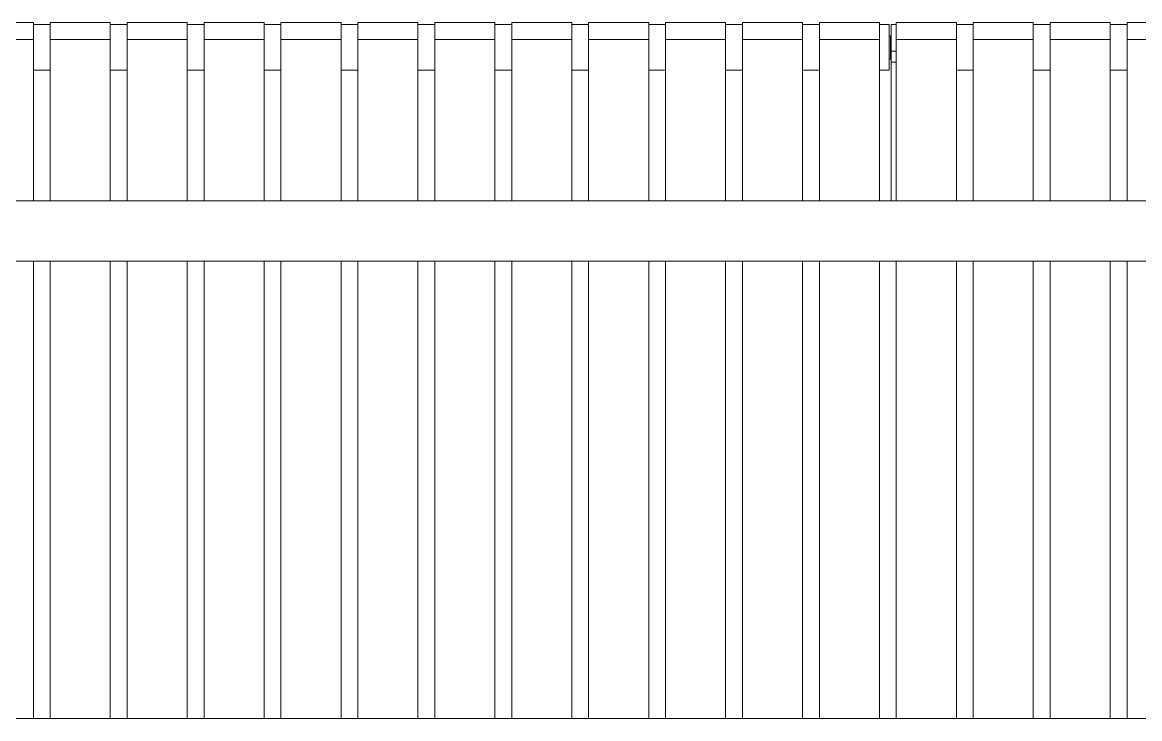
# Model space of a CAD drawing. Header units: millimetres. Extents: x 1761 to 11571, y -2876 to 3504.
# Drawn here: x 3365 to 3448.7, y -207.1 to -154.9 of the extents above; entities that cross this region are included whole.
import ezdxf

# ---------------------------------------------------------------- set-up
doc = ezdxf.new("R2010")
doc.units = ezdxf.units.MM
doc.layers.add('new', color=7, linetype='Continuous')

# ---------------------------------------------------------------- blocks, each defined once
blk = doc.blocks.new('SBJ')
at = {"color": 9, "linetype": 'Continuous', "lineweight": 15}
for p, q in [((174309.26, 76770.78), (174259.26, 76770.78)), ((174309.26, 76770.78), (174309.26, 76756.58)), ((174323.26, 76768.91), (174309.26, 76768.91)), ((174373.26, 76770.78), (174323.26, 76770.78)), ((174323.26, 76770.78), (174323.26, 76756.58)), ((174373.26, 76770.78), (174373.26, 76756.58)), ((174387.26, 76768.91), (174373.26, 76768.91)), ((174437.26, 76770.78), (174387.26, 76770.78)), ((174387.26, 76770.78), (174387.26, 76756.58)), ((174437.26, 76770.78), (174437.26, 76756.58)), ((174451.26, 76768.91), (174437.26, 76768.91)), ((174501.26, 76770.78), (174451.26, 76770.78)), ((174451.26, 76770.78), (174451.26, 76756.58)), ((174501.26, 76770.78), (174501.26, 76756.58)), ((174515.26, 76768.91), (174501.26, 76768.91)), ((174565.26, 76770.78), (174515.26, 76770.78)), ((174515.26, 76770.78), (174515.26, 76756.58)), ((174565.26, 76770.78), (174565.26, 76756.58)), ((174579.26, 76768.91), (174565.26, 76768.91)), ((174629.26, 76770.78), (174579.26, 76770.78)), ((174579.26, 76770.78), (174579.26, 76756.58)), ((174629.26, 76770.78), (174629.26, 76756.58)), ((174643.26, 76768.91), (174629.26, 76768.91)), ((174693.26, 76770.78), (174643.26, 76770.78)), ((174643.26, 76770.78), (174643.26, 76756.58)), ((174693.26, 76770.78), (174693.26, 76756.58)), ((174707.26, 76768.91), (174693.26, 76768.91)), ((174757.26, 76770.78), (174707.26, 76770.78)), ((174707.26, 76770.78), (174707.26, 76756.58)), ((174757.26, 76770.78), (174757.26, 76756.58)), ((174771.26, 76768.91), (174757.26, 76768.91)), ((174821.26, 76770.78), (174771.26, 76770.78)), ((174771.26, 76770.78), (174771.26, 76756.58)), ((174821.26, 76770.78), (174821.26, 76756.58)), ((174835.26, 76768.91), (174821.26, 76768.91)), ((174885.26, 76770.78), (174835.26, 76770.78)), ((174835.26, 76770.78), (174835.26, 76756.58)), ((174885.26, 76770.78), (174885.26, 76756.58)), ((174899.26, 76768.91), (174885.26, 76768.91)), ((174949.26, 76770.78), (174899.26, 76770.78)), ((174899.26, 76770.78), (174899.26, 76756.58)), ((174949.26, 76770.78), (174949.26, 76756.58)), ((174963.26, 76768.91), (174949.26, 76768.91)), ((175013.26, 76770.78), (174963.26, 76770.78)), ((174963.26, 76770.78), (174963.26, 76756.58)), ((175013.26, 76770.78), (175013.26, 76756.58)), ((175021.47, 76768.91), (175013.26, 76768.91)), ((175021.47, 76768.91), (175021.47, 76767.57)), ((175021.47, 76767.57), (175021.47, 76730.91)), ((175027.26, 76768.91), (175022.97, 76768.91)), ((175022.97, 76768.91), (175022.97, 76746.79)), ((175077.26, 76770.78), (175027.26, 76770.78)), ((175027.26, 76770.78), (175027.26, 76756.58)), ((175077.26, 76770.78), (175077.26, 76756.58)), ((175091.26, 76768.91), (175077.26, 76768.91)), ((175091.26, 76768.91), (175077.26, 76768.91)), ((175141.26, 76770.78), (175091.26, 76770.78)), ((175091.26, 76770.78), (175091.26, 76756.58)), ((175141.26, 76770.78), (175141.26, 76756.58)), ((175155.26, 76768.91), (175141.26, 76768.91)), ((175155.26, 76768.91), (175141.26, 76768.91)), ((175205.26, 76770.78), (175155.26, 76770.78)), ((175155.26, 76770.78), (175155.26, 76756.58)), ((175205.26, 76770.78), (175205.26, 76756.58)), ((175219.26, 76768.91), (175205.26, 76768.91)), ((175219.26, 76768.91), (175205.26, 76768.91)), ((175269.26, 76770.78), (175219.26, 76770.78)), ((175219.26, 76770.78), (175219.26, 76756.58)), ((174309.26, 76756.58), (174259.26, 76756.58)), ((174309.26, 76622.11), (174309.26, 76756.58)), ((174373.26, 76756.58), (174323.26, 76756.58)), ((174323.26, 76622.11), (174323.26, 76756.58)), ((174373.26, 76622.11), (174373.26, 76756.58)), ((174437.26, 76756.58), (174387.26, 76756.58)), ((174387.26, 76622.11), (174387.26, 76756.58)), ((174437.26, 76622.11), (174437.26, 76756.58)), ((174501.26, 76756.58), (174451.26, 76756.58)), ((174451.26, 76622.11), (174451.26, 76756.58)), ((174501.26, 76622.11), (174501.26, 76756.58)), ((174565.26, 76756.58), (174515.26, 76756.58)), ((174515.26, 76622.11), (174515.26, 76756.58)), ((174565.26, 76622.11), (174565.26, 76756.58)), ((174629.26, 76756.58), (174579.26, 76756.58)), ((174579.26, 76622.11), (174579.26, 76756.58)), ((174629.26, 76622.11), (174629.26, 76756.58)), ((174693.26, 76756.58), (174643.26, 76756.58)), ((174643.26, 76622.11), (174643.26, 76756.58)), ((174693.26, 76622.11), (174693.26, 76756.58)), ((174757.26, 76756.58), (174707.26, 76756.58)), ((174707.26, 76622.11), (174707.26, 76756.58)), ((174757.26, 76622.11), (174757.26, 76756.58)), ((174821.26, 76756.58), (174771.26, 76756.58)), ((174771.26, 76622.11), (174771.26, 76756.58)), ((174821.26, 76622.11), (174821.26, 76756.58)), ((174885.26, 76756.58), (174835.26, 76756.58)), ((174835.26, 76622.11), (174835.26, 76756.58)), ((174885.26, 76622.11), (174885.26, 76756.58)), ((174949.26, 76756.58), (174899.26, 76756.58)), ((174899.26, 76622.11), (174899.26, 76756.58)), ((174949.26, 76622.11), (174949.26, 76756.58)), ((175013.26, 76756.58), (174963.26, 76756.58)), ((174963.26, 76622.11), (174963.26, 76756.58)), ((175013.26, 76622.11), (175013.26, 76756.58)), ((175022.47, 76759.66), (175021.47, 76759.66)), ((175022.97, 76759.16), (175022.47, 76759.66)), ((175022.47, 76759.66), (175022.47, 76741.88)), ((175077.26, 76756.58), (175027.26, 76756.58)), ((175027.26, 76622.11), (175027.26, 76756.58)), ((175077.26, 76622.11), (175077.26, 76756.58)), ((175141.26, 76756.58), (175091.26, 76756.58)), ((175091.26, 76622.11), (175091.26, 76756.58)), ((175141.26, 76622.11), (175141.26, 76756.58)), ((175205.26, 76756.58), (175155.26, 76756.58)), ((175155.26, 76622.11), (175155.26, 76756.58)), ((175205.26, 76622.11), (175205.26, 76756.58)), ((175269.26, 76756.58), (175219.26, 76756.58)), ((175219.26, 76622.11), (175219.26, 76756.58)), ((175022.97, 76737.75), (175022.97, 76746.79)), ((175022.97, 76746.79), (175027.26, 76746.79)), ((175021.47, 76740.16), (175022.47, 76740.16)), ((175022.47, 76741.88), (175022.47, 76740.16)), ((175022.47, 76740.16), (175022.97, 76740.66)), ((175022.97, 76737.75), (175022.97, 76622.11)), ((175027.26, 76737.75), (175022.97, 76737.75)), ((174309.26, 76730.91), (174323.26, 76730.91)), ((174373.26, 76730.91), (174387.26, 76730.91)), ((174437.26, 76730.91), (174451.26, 76730.91)), ((174501.26, 76730.91), (174515.26, 76730.91)), ((174565.26, 76730.91), (174579.26, 76730.91)), ((174629.26, 76730.91), (174643.26, 76730.91)), ((174693.26, 76730.91), (174707.26, 76730.91)), ((174757.26, 76730.91), (174771.26, 76730.91)), ((174821.26, 76730.91), (174835.26, 76730.91)), ((174885.26, 76730.91), (174899.26, 76730.91)), ((174949.26, 76730.91), (174963.26, 76730.91)), ((175013.26, 76730.91), (175021.47, 76730.91)), ((175077.26, 76730.91), (175091.26, 76730.91)), ((175077.26, 76730.91), (175091.26, 76730.91)), ((175141.26, 76730.91), (175155.26, 76730.91)), ((175141.26, 76730.91), (175155.26, 76730.91)), ((175205.26, 76730.91), (175219.26, 76730.91)), ((175205.26, 76730.91), (175219.26, 76730.91)), ((176145.9, 76622.11), (172868.9, 76622.11)), ((172868.9, 76572.11), (176145.9, 76572.11)), ((174309.26, 76191.16), (174309.26, 76572.11)), ((174323.26, 76191.16), (174323.26, 76572.11)), ((174373.26, 76191.16), (174373.26, 76572.11)), ((174387.26, 76191.16), (174387.26, 76572.11)), ((174437.26, 76191.16), (174437.26, 76572.11)), ((174451.26, 76191.16), (174451.26, 76572.11)), ((174501.26, 76191.16), (174501.26, 76572.11)), ((174515.26, 76191.16), (174515.26, 76572.11)), ((174565.26, 76191.16), (174565.26, 76572.11)), ((174579.26, 76191.16), (174579.26, 76572.11)), ((174629.26, 76191.16), (174629.26, 76572.11)), ((174643.26, 76191.16), (174643.26, 76572.11)), ((174693.26, 76191.16), (174693.26, 76572.11)), ((174707.26, 76191.16), (174707.26, 76572.11)), ((174757.26, 76191.16), (174757.26, 76572.11)), ((174771.26, 76191.16), (174771.26, 76572.11)), ((174821.26, 76191.16), (174821.26, 76572.11)), ((174835.26, 76191.16), (174835.26, 76572.11)), ((174885.26, 76191.16), (174885.26, 76572.11)), ((174899.26, 76191.16), (174899.26, 76572.11)), ((174949.26, 76191.16), (174949.26, 76572.11)), ((174963.26, 76191.16), (174963.26, 76572.11)), ((175013.26, 76191.16), (175013.26, 76572.11)), ((175027.26, 76191.16), (175027.26, 76572.11)), ((175077.26, 76191.16), (175077.26, 76572.11)), ((175091.26, 76191.16), (175091.26, 76572.11)), ((175141.26, 76191.16), (175141.26, 76572.11)), ((175155.26, 76191.16), (175155.26, 76572.11)), ((175205.26, 76191.16), (175205.26, 76572.11)), ((175219.26, 76191.16), (175219.26, 76572.11)), ((176145.9, 76191.16), (172868.9, 76191.16))]:
    blk.add_line(p, q, dxfattribs=at)

msp = doc.modelspace()

# ---------------------------------------------------------------- block references
at = {"layer": 'new', "color": 1, "xscale": 0.09, "yscale": 0.09, "zscale": 0.09}
msp.add_blockref('SBJ', (-12322.008, -7064.273), dxfattribs=at)

doc.saveas('drawing.dxf')
